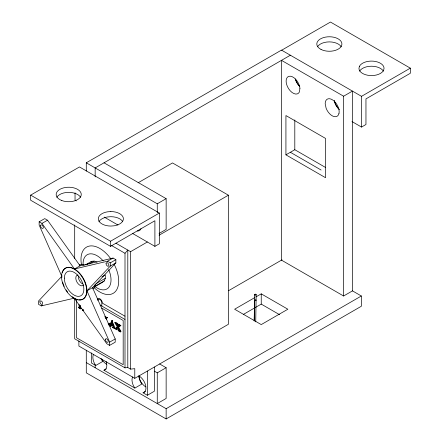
<?xml version="1.0" encoding="UTF-8"?>
<svg xmlns="http://www.w3.org/2000/svg" width="441" height="441" viewBox="0 0 441 441"><rect width="100%" height="100%" fill="white"/><g stroke="black" fill="none" stroke-linecap="round" stroke-linejoin="round"><path stroke-width="0.66" d="M39.161 221.784L39.133 225.026L61.806 276.314L38.51 301.06L38.483 304.301L41.278 305.916L74.264 298.166L106.81 343.748L109.605 345.364L115.195 342.199L115.222 338.958L92.549 287.67L115.845 262.924L115.873 259.683L113.078 258.068L80.091 265.818L74.501 268.982L41.956 223.4L39.161 221.784L44.75 218.62L47.545 220.23L80.091 265.818M109.605 345.364L109.633 342.122L86.96 290.834L110.256 266.088L115.845 262.924M110.256 266.088L110.283 262.847L115.873 259.683M254.181 321.07L254.65 294.643M254.242 320.53L254.606 300.293M255.736 321.825L256.171 294.588M105.851 318.639L106 317.911L106.728 318.137L107.279 317.652L104.903 316.445M107.279 317.818L106.457 317.674L106.397 319.593M110.272 325.006L110.823 324.686C111.782 326.82 109.385 326.241 110.63 324.256L112.659 325.425C114.131 328.01 110.967 327.095 114.671 328.617L116.165 328.269L114.814 328.699L116.678 329.774C117.89 329.218 115.382 327.999 118.067 327.277M116.678 329.774L116.209 328.815L117.521 327.597C119.693 330.337 116.854 330.893 120.393 331.919L120.939 331.434L118.546 326.864L119.583 325.927M116.11 328.269L117.35 327.183L114.919 322.702L117.35 324.102L116.81 324.3L117.802 326.748C120.139 326.191 117.786 324.857 118.96 324.394L120.817 325.469L120.272 325.954L119.528 325.882L120.817 325.634M108.563 324.543L108.866 323.617L108.332 324.107M108.966 324.686L109.412 323.303L108.734 323.512M94.44 286.992L102.444 282.372L104.313 280.878L105.311 278.293L105.311 274.93L101.882 276.909M114.186 327.702C117.041 330.474 110.994 320.767 112.488 320.524L111.805 320.761L109.732 325.1L109.098 325.232L110.074 324.989L109.522 325.304M110.774 323.81L112.356 320.447M110.746 323.992L111.661 322.068L112.554 325.034L110.746 323.992L111.981 322.233M109.285 323.198L108.883 323.788L108.106 323.782M110.509 324.367L109.098 325.397L110.746 326.351M127.796 367.524L125.001 367.849L125.001 253.288L127.796 250.064L127.796 367.524L130.591 369.139L134.781 368.654L134.781 378.334L78.889 346.064L78.889 340.904M120.393 331.919L117.995 327.178L120.079 325.563M117.802 326.748L119.285 325.601L118.734 325.921M117.482 327.228L115.614 328.589M90.73 262.064L91.662 261.315L94.187 261.089L97.053 262.163M114.919 322.702L115.47 322.382C119.318 323.959 116.286 323.341 118.348 326.428M86.282 171.075L86.282 162.806L281.49 50.103L361.521 96.331L361.521 127.069L365.958 124.505L365.958 98.894L410.323 73.278L410.323 68.157L330.463 22.05L281.661 50.224M154.901 246.348L154.901 220.737L110.537 246.348L30.677 200.242L30.677 195.12L79.479 166.946L159.339 213.053L159.339 243.785L154.901 246.348L132.256 233.272M290.365 55.224L95.157 167.927L95.157 176.885M138.143 182.772L172.508 162.933L228.405 195.203L228.405 324.284L134.781 378.334M86.282 162.806L157.266 203.786L166.141 198.665L166.141 229.403L159.041 233.498M343.605 96.21L352.475 91.083L352.475 290.878L343.605 295.999L281.49 260.14L281.49 60.351L343.605 96.21L343.605 295.999M30.677 195.12L110.537 241.227L159.339 213.053M361.521 96.331L410.323 68.157M85.378 264.947L91.662 261.315M86.364 264.793L87.505 264.131M89.038 264.06L94.187 261.089M285.928 154.841L325.541 177.712L325.541 138.424L285.928 115.553L285.928 154.841L294.803 149.72L325.546 167.47M115.955 243.228L130.591 251.673L147.355 241.993M159.085 235.224L228.405 195.203M96.166 283.574L105.311 278.293M94.021 286.815L104.313 280.878M78.338 307.476L79.066 307.41L79.088 304.389M78.818 307.691L79.369 307.371M78.338 307.642L80.587 308.937L81.133 308.623L80.587 308.772L79.937 308.204L80.378 305.933M79.86 307.906L80.405 307.592L80.378 307.112M79.937 308.204L80.405 307.592M80.124 308.457L80.675 308.138L81.133 308.457M80.383 308.656L80.935 308.336M83.779 310.778L82.676 310.144L83.228 309.659M82.676 310.144L83.228 309.825M105.912 317.989L106.551 317.592M105.862 318.204L106.413 317.889M106.369 317.95L106.92 317.63M104.947 316.941L106.728 317.972L107.279 317.652M111.805 320.761L112.488 320.524M108.536 323.887L109.412 323.303M110.173 325.254L110.724 324.94M110.14 325.458L110.691 325.138M110.167 325.601L110.719 325.287M114.919 322.867L115.47 322.382M110.256 325.767L110.807 325.447M110.437 325.954L110.983 325.64M115.283 323.137L115.834 322.823L116.148 323.176L116.474 323.705L115.922 324.025M110.746 326.186L111.297 325.871M112.659 325.425L113.21 325.111M116.837 324.196L117.471 323.821M116.81 324.3L117.637 323.837M117.35 324.102L117.896 323.782M116.314 324.835L117.896 323.948M112.598 327.255L113.15 326.935M112.598 327.42L113.15 327.101M116.997 324.89L117.543 324.57M118.409 324.879L118.96 324.394M114.671 328.617L113.976 327.558L114.528 327.244M114.169 327.955L114.721 327.641M114.384 328.225L114.936 327.906M118.971 325.541L119.522 325.226L118.96 324.559M118.932 325.706L119.483 325.386M114.671 328.451L115.217 328.132M114.814 328.699L115.366 328.22M115.156 328.639L115.707 328.319M119.908 325.827L120.459 325.508M118.409 324.714L120.272 325.789L120.817 325.469M117.995 327.178L118.546 326.864M116.418 328.589L116.97 328.269M116.209 328.815L116.76 328.495M116.176 328.975L116.727 328.661M116.204 329.124L116.749 328.804M116.281 329.273L116.832 328.953M116.43 329.433L116.981 329.118M116.678 329.609L117.229 329.295M118.138 330.452L118.69 330.133L118.138 330.618M118.469 330.59L119.02 330.276M119.528 330.662L120.079 330.342M119.814 331.185L120.365 330.871M120.073 331.5L120.625 331.18M120.393 331.753L120.939 331.434M91.463 352.921L91.463 363.009L95.752 365.484L102.742 361.449L101.893 360.214A9.878 5.705 60 0 1 101.022 358.489M228.471 290.751L282.031 259.832M154.344 367.039L154.344 391.244L147.355 395.279L143.066 392.799L143.915 392.54A9.878 5.705 60 0 0 145.425 384.624A9.878 5.705 60 0 0 138.97 375.914A9.878 5.705 60 0 0 141.021 382.805L141.864 384.039L134.88 388.074L103.944 370.214L106.27 368.869M254.738 297.614L234.623 309.224L261.243 324.593L287.863 309.224L261.243 293.855L255.918 296.931M243.498 314.35L261.243 304.103L279.577 314.692M157.266 372.843L166.141 367.722L166.141 398.46L157.266 403.581L157.266 372.843L154.311 371.135M143.066 392.799L145.398 391.459M86.282 362.601L166.141 408.702L361.35 295.999L361.35 306.247L166.141 418.95L86.282 372.843L86.282 350.198M41.956 223.4L47.545 220.23M74.501 268.982L107.488 261.232L113.078 258.068M41.278 305.916L42.391 305.282M86.96 290.834L92.549 287.67M109.633 342.122L115.222 338.958M103.944 370.214L104.787 369.949A9.878 5.705 60 0 0 106.11 361.444M83.101 310.051L82.676 309.979M351.984 121.562L361.521 127.069M290.365 152.277L321.103 170.028M352.409 290.84L361.35 295.999M104.026 162.806L166.141 198.665M76.232 200.931L75.042 200.242L75.042 192.827M104.241 217.104L117.951 225.015M111.386 245.428L125.001 253.288M107.488 261.232L110.283 262.847M125.001 316.214L102.362 303.143A3.556 2.056 60 0 0 100.173 299.004A3.556 2.056 60 0 0 97.417 299.538M100.129 305.084L125.001 319.444M101.805 308.149L123.182 320.491L123.182 364.701L76.514 337.756L76.514 300.349M111.297 323.677L112.653 324.455M110.195 325.397L111.297 326.037M159.631 363.963L166.141 367.722M125.001 367.849L74.694 338.804L74.694 298.403M115.47 322.547L115.834 322.823M79.832 305.409L80.196 305.685M80.301 306.032L79.832 305.663L79.832 307.427M134.88 388.074L134.031 386.834A9.878 5.705 60 0 1 132.642 376.917M95.752 365.484L94.909 364.249A9.878 5.705 60 0 1 93.514 354.327M113.976 327.558L111.942 320.844M334.295 100.791L334.989 103.139A9.878 5.705 60 0 0 338.798 108.938M294.803 119.913L294.803 149.72M261.243 293.855L261.243 304.103M166.141 408.702L166.141 418.95M157.266 203.786L157.266 212.667M147.355 371.074L147.355 395.279M130.591 251.673L130.591 369.139M110.537 241.227L110.537 246.348M101.805 306.048L101.805 302.824A2.767 1.599 60 0 0 99.848 299.433A2.767 1.599 60 0 0 97.891 300.564M95.157 364.966L95.157 367.722M74.694 224.899L74.694 258.443M299.786 86.552A9.878 5.705 60 0 1 298.535 85.179L297.091 83.062A9.878 5.705 60 0 1 295.415 78.983M339.509 109.622A9.801 5.656 60 0 1 334.388 100.625M359.613 71.139A12.546 7.243 0 0 1 371.498 66.216A12.546 7.243 0 0 1 383.383 71.139M317.492 46.774A12.546 7.243 0 0 1 329.416 41.889A12.546 7.243 0 0 1 341.257 46.834M140.993 228.703A9.801 5.656 60 0 1 137.327 231.012M98.971 221.608A12.546 7.243 0 0 1 107.604 216.933L110.856 216.691A12.546 7.243 0 0 1 122.736 221.608M56.812 197.309A12.546 7.243 0 0 1 68.653 192.359A12.546 7.243 0 0 1 80.576 197.243M299.125 85.714A9.801 5.656 60 0 1 297.576 83.74L296.324 81.508A9.801 5.656 60 0 1 295.459 79.176M106.65 364.31A9.878 5.705 60 0 1 101.711 359.095M145.773 386.9A9.878 5.705 60 0 1 138.849 375.886M62.264 272.786A17.783 10.364 60.5 0 1 82.886 277.593A17.783 10.364 60.5 0 1 78.774 299.797M77.522 299.544A17.783 10.364 60.5 0 1 74.81 298.463M74.264 298.166A17.783 10.364 60.5 0 1 72.076 296.677M67.594 292.069A17.783 10.364 60.5 0 1 66.084 289.891M64.193 286.396A17.783 10.364 60.5 0 1 63.432 284.583M63.212 283.976A17.783 10.364 60.5 0 1 62.633 282.146M61.845 277.61A17.783 10.364 60.5 0 1 61.867 275.074M83.581 284.936A5.926 3.456 60.5 0 1 76.977 282.135A5.926 3.456 60.5 0 1 77.908 274.986M82.445 283.85A5.926 3.456 60.5 0 1 78.294 276.562M79.198 265.019A13.798 8.043 60.5 0 1 84.38 265.284M95.256 284.026A13.798 8.043 60.5 0 1 92.836 288.943M108.673 269.594A19.762 11.411 60 0 1 108.85 287.306A19.762 11.411 60 0 1 94.969 286.595M83.117 265.002A19.762 11.411 60 0 1 89.236 253.955A19.762 11.411 60 0 1 103.238 260.945M114.098 264.192A26.68 15.402 60 0 1 115.575 291.341A26.68 15.402 60 0 1 94.021 287.587M81.491 264.661A26.68 15.402 60 0 1 89.314 246.078A26.68 15.402 60 0 1 110.785 258.801M299.93 88.239L299.384 92.015A9.801 5.656 60 0 1 288.706 88.861L287.455 86.629A9.801 5.656 60 0 1 290.536 76.221A9.801 5.656 60 0 1 299.93 88.239M359.376 66.464L358.952 68.338A12.546 7.243 0 0 0 369.861 75.521A12.546 7.243 0 0 0 383.62 70.213L384.045 68.338A12.546 7.243 0 0 0 373.136 61.156A12.546 7.243 0 0 0 359.376 66.464M338.92 113.701L338.219 115.244L337.111 116.275A9.878 5.705 60 0 1 326.12 108.26L325.182 103.685A9.878 5.705 60 0 1 329.493 98.723A9.878 5.705 60 0 1 337.111 104.864L338.219 107.18A9.878 5.705 60 0 1 338.92 113.701M110.856 211.564L107.604 211.812A12.546 7.243 0 0 0 98.415 219.756A12.546 7.243 0 0 0 110.856 226.057L114.103 225.809A12.546 7.243 0 0 0 123.298 217.865A12.546 7.243 0 0 0 110.856 211.564M321.037 49.436A12.546 7.243 0 0 0 341.654 45.456A12.546 7.243 0 0 0 325.381 37.138A12.546 7.243 0 0 0 321.037 49.436M61.79 200.523A12.546 7.243 0 0 0 81.238 194.922A12.546 7.243 0 0 0 63.113 187.998A12.546 7.243 0 0 0 61.79 200.523M254.865 300.602A0.761 0.452 1 0 0 256.111 300.36A0.761 0.452 1 0 0 255.107 299.836A0.761 0.452 1 0 0 254.865 300.602M254.915 294.952A0.761 0.452 1 0 0 256.16 294.709A0.761 0.452 1 0 0 255.157 294.191A0.761 0.452 1 0 0 254.915 294.952M61.525 276.474A17.783 10.364 60.5 0 0 80.29 299.996A17.783 10.364 60.5 0 0 80.494 274.726A17.783 10.364 60.5 0 0 61.525 276.474M64.347 278.1A13.798 8.043 60.5 0 0 78.9 296.352A13.798 8.043 60.5 0 0 79.06 276.744A13.798 8.043 60.5 0 0 64.347 278.1M40.528 225.831A1.973 1.152 60.5 0 0 42.617 228.449A1.973 1.152 60.5 0 0 42.639 225.638A1.973 1.152 60.5 0 0 40.528 225.831M106.066 263.668A1.973 1.152 60.5 0 0 108.15 266.281A1.973 1.152 60.5 0 0 108.172 263.475A1.973 1.152 60.5 0 0 106.066 263.668M105.438 339.702A1.973 1.152 60.5 0 0 107.527 342.315A1.973 1.152 60.5 0 0 107.549 339.509A1.973 1.152 60.5 0 0 105.438 339.702M39.905 301.865A1.973 1.152 60.5 0 0 41.989 304.477A1.973 1.152 60.5 0 0 42.011 301.672A1.973 1.152 60.5 0 0 39.905 301.865"/></g></svg>
